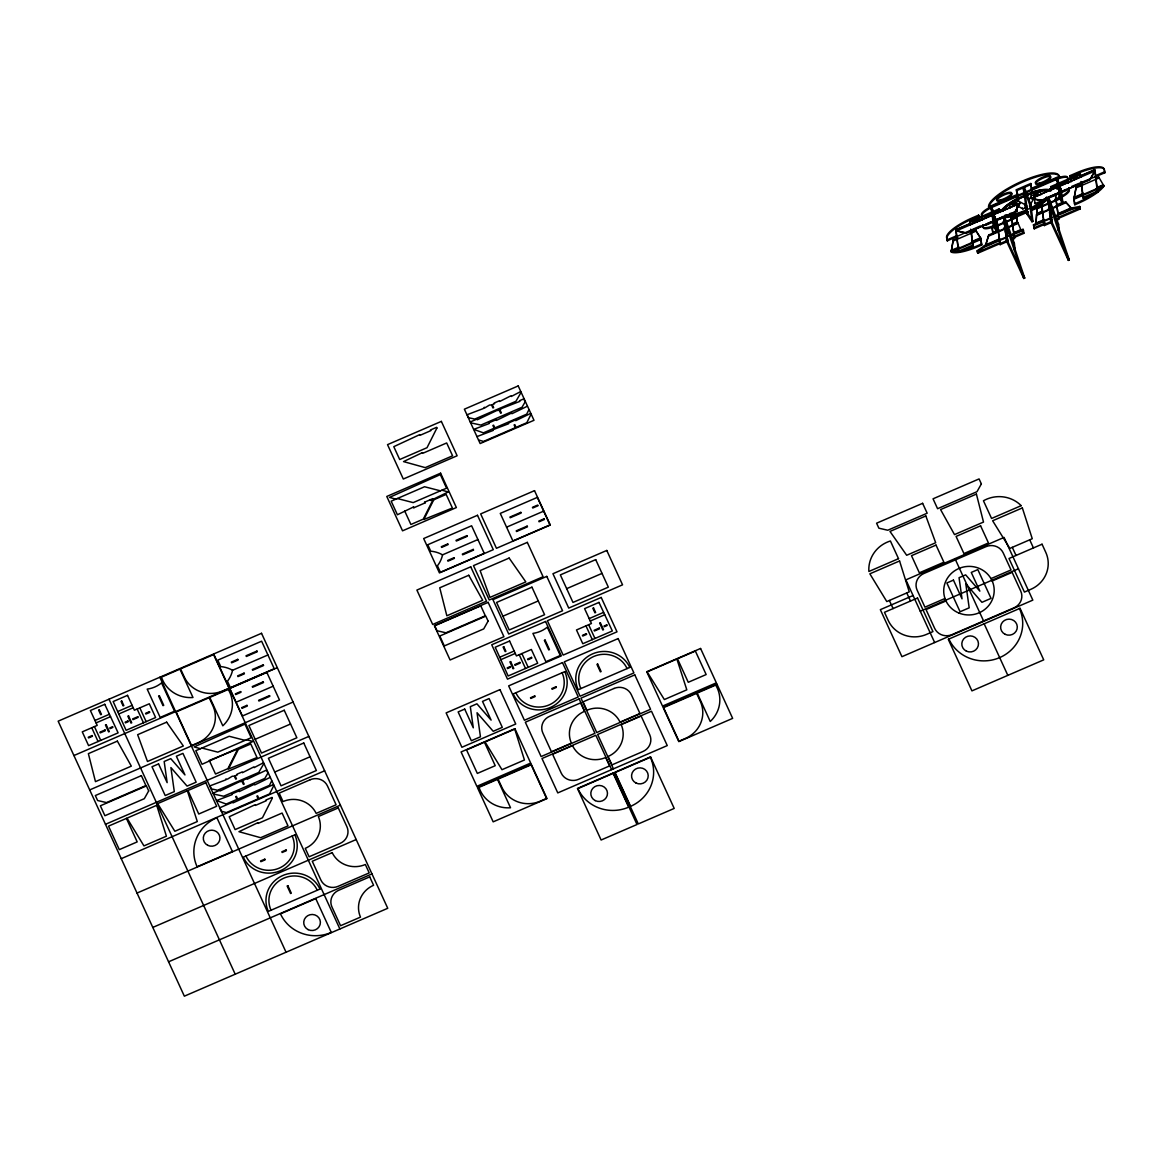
<?xml version="1.0" encoding="UTF-8"?>
<svg xmlns="http://www.w3.org/2000/svg" width="1163" height="1163" viewBox="0 0 1163 1163"><rect width="100%" height="100%" fill="white"/><g stroke="black" fill="none" stroke-linecap="round" stroke-linejoin="round"><path stroke-width="1.5" d="M1052.253 217.19L1035.957 224.226L1036.596 214.283L1043.037 211.506M1035.957 224.226L1036.596 214.283M970.872 232.28L975.684 230.201L980.976 238.691L951.261 251.528L953.224 239.898L958.036 237.819M951.261 251.528L953.224 239.898M1096.724 187.577L1103.338 184.713L1103.76 185.629L1074.031 198.48L1076.24 186.734L1082.651 183.972M1074.031 198.48L1076.24 186.734M1012.929 224.517L1017.756 222.424L1021.23 230.594L985.381 246.076L988.754 234.955L998.421 230.783M985.381 246.076L988.754 234.955M271.72 780.824L269.453 785.345L237.659 799.083L236.409 796.35L235.682 796.67L236.932 799.403L226.218 804.04L216.551 800.551L232.048 794.678L231.728 793.995L238.895 790.898L239.215 791.581L254.421 784.196L254.726 784.88L270.15 777.393M433.218 499.392L423.288 519.134L410.902 524.484L404.666 510.906M528.932 409.652L526.665 414.173L494.871 427.911L493.606 425.178L492.894 425.484L494.144 428.231L483.415 432.854L473.763 429.38L489.245 423.506L488.925 422.823L496.107 419.727L496.427 420.41L511.618 413.01L511.938 413.708L527.362 406.221M971.134 230.085L973.082 246.047L958.719 252.255L956.175 230.652L966.264 232.847L1014.979 211.797L1020.053 203.045L1015.023 212.073L966.293 233.138L956.204 230.928L955.753 229.722L969.986 223.587L970.48 224.764M1031.188 198.233L1041.278 200.429L1089.993 179.378L1095.066 170.627L1094.645 169.711L1080.412 175.86L1080.834 176.776L1031.218 198.524L1041.307 200.719L1090.022 179.669L1095.095 170.917L1094.674 170.002L1080.296 176.209L1080.863 177.067L1080.165 173.883L1050.64 186.632L1051.163 190.209M1029.037 199.702L1031.421 195.66L1040.507 191.735L1040.085 190.805M1029.444 206.04L1034.329 197.725L1035.055 203.612L1041.612 200.777L1041.205 199.862M1007.783 240.276L977.792 253.229L977.182 250.743L983.636 246.323L1000.049 239.244M977.792 253.229L977.603 251.659L984.058 247.254L1007.042 237.31M1024.53 196.329L1025.33 195.98M1016.389 189.7L1017.901 199.498L1016.389 189.7L1030.767 183.492L1032.279 193.291L1030.767 183.492M1016.811 190.616L1031.188 184.408M1023.396 189.584L1024.777 190.092L1023.396 189.584L1024.181 193.509M988.594 206.869A38.568 10.234 -24.7 0 1 1022.582 180.992A38.568 10.234 -24.7 0 1 1059.188 176.354L1059.609 177.285L989.015 207.784L988.594 206.869L1018.148 194.09M1031.276 188.421L1059.188 176.354M1018.817 194.657L992.94 205.836A13.127 3.474 -24.7 0 0 981.383 214.646L981.645 216.856M1031.755 189.075L1055.045 179A13.127 3.474 -24.7 0 1 1067.489 177.43L1067.765 179.64M1055.611 179.858L993.362 206.767A13.127 3.474 -24.7 0 0 981.805 215.562L982.386 220.345M992.417 216.565L991.734 213.498L992.693 213.076L993.376 216.158L992.417 216.565L991.181 208.933L992.562 209.427L995.702 220.112L993.202 214.646L999.933 211.739L993.231 214.937L995.746 220.403L996.909 229.94L995.95 230.347L993.275 225.985L992.679 221.159L993.638 220.752L994.06 221.668L986.209 225.055L985.788 224.139M1058.214 188.144L1057.53 185.062L1058.49 184.655L1059.173 187.723L1058.214 188.144L1056.978 180.498L1057.937 180.091L1061.499 191.691M979.682 221.319L978.621 215.126L972.166 217.917A29.075 7.705 -24.7 0 0 946.551 237.412L947.293 240.872L980.249 225.942M1070.571 179.567L1070.091 175.613L1076.531 172.822A29.075 7.705 -24.7 0 1 1104.109 169.333L1104.85 172.793L1071.719 186.414M993.536 218.092L994.481 217.67L991.603 209.849L992.562 209.427M1060.54 192.099L1057.4 181.413L1058.345 181.006M979.042 216.042L972.588 218.833A29.075 7.705 -24.7 0 0 946.973 238.328L947.293 240.872M1071.152 181.806L1070.512 176.529L1076.953 173.738A29.075 7.705 -24.7 0 1 1104.53 170.249L1104.85 172.793M958.719 252.255L955.681 230.056L970.058 223.848L969.738 221.595L999.264 208.831L999.918 212.044L999.511 210.823L1000.936 210.198L1001.401 211.404L1020.082 203.336M1009.935 208.119L1009.557 205.095L1018.657 201.17L1025.853 205.11L1025.432 204.194M970.436 224.779L970.16 222.511L999.686 209.747M1058.068 186.923L1051.337 189.831L1051.061 187.563L1080.587 174.799M476.99 436.59L493.054 430.484L492.734 429.787L508.565 423.768L508.246 423.085L515.427 419.988L515.732 420.672L530.59 413.432L531.011 414.348L526.795 422.721L516.067 427.359L514.816 424.626L514.104 424.931L515.354 427.679L483.561 441.417L478.575 440.021M976.804 220.941L972.937 222.598L976.76 220.65L977.225 221.857L976.76 220.65M984.552 217.277C984.363 219.938 986.384 214.123 989.684 215.068L990.149 216.274L989.684 215.068M997.229 212.102L994.481 213.294L997.2 211.826L997.65 213.033L997.2 211.826M1016.724 203.38L1012.522 205.502L1016.724 203.38L1017.145 204.295M1033.674 196.053C1033.718 198.757 1034.503 193.232 1037.905 194.236L1038.355 195.442L1037.905 194.236M1050.887 188.624L1049.491 189.525L1050.887 188.624L1051.308 189.54M1055.975 186.72L1053.227 187.912L1055.931 186.443L1056.397 187.65L1055.931 186.443M1065.831 182.155L1060.729 184.67L1065.831 182.155L1066.253 183.085M1077.49 177.125L1073.653 179.087L1077.49 177.125L1077.912 178.041M984.596 217.568L989.728 215.344M1033.703 196.343L1037.934 194.526M970.407 224.503L992.243 215.068L994.787 220.825L995.95 230.347M1020.053 203.045L1001.401 211.404M992.272 215.344L956.102 230.986L955.681 230.056M1031.218 198.524L1049.869 190.165M1059.028 186.502L1095.095 170.917M992.01 215.649L992.955 215.242M1057.792 187.214L1058.752 186.807M992.068 216.216L993.318 215.678M1058.243 187.636L1059.493 187.098M992.213 216.958L993.464 216.42M1058.286 188.406L1059.537 187.868M992.49 217.147L993.74 216.609M1057.007 189.264L1060.322 187.825M992.635 217.874L993.885 217.336M993.493 217.801L995.31 216.929M1058.708 189.322L1061.107 188.493M1060.249 188.958L1059.319 189.656L1060.278 189.235M992.402 218.891L993.784 219.385L992.141 208.511M1024.908 204.412L1025.751 206.258L1026.696 205.836L1025.33 205.328L1025.606 207.683M1058.621 191.372L1059.58 190.965L1059.159 190.049L1059.333 191.473M946.871 239.956L957.193 235.493M1096.171 175.453L1104.428 171.877M987.169 223.543L991.298 221.755M995.266 220.04L1002.695 216.827M1003.117 216.652L1003.974 217.379L995.688 220.955M1049.738 196.503L1051.018 195.951M1051.875 195.573L1059.435 192.317L1059.856 193.232L1048.881 197.972A28.203 7.487 -24.7 0 1 1041.655 203.758L1044.33 225.578L1052.428 222.089M1060.816 191.721L1066.326 189.336L1066.747 190.252L1061.238 192.636M1031.974 221.784L1029.953 205.342L1030.912 204.921L1024.429 187.33L1027.612 213.28L1032.933 221.377L1031.974 221.784L1026.653 213.687L1026.013 210.925L1026.973 210.518L1027.394 211.433L1026.435 211.84A28.203 7.487 -24.7 0 1 1002.302 217.059M1016.695 206.898L1017.232 211.303L1010.676 214.152L1010.254 213.222M1016.506 205.429L1022.844 208.889L1026.566 207.276L1026.289 204.921M1003.887 217.903L1004.847 217.481L1014.369 243.329L1015.11 249.376L1014.151 249.783L1013.409 243.736L1003.887 217.903L1006.824 241.788L1023.789 278.48L1024.748 278.059L1005.123 219.633L1004.163 220.054L1023.789 278.48M1048.11 198.786L1049.07 198.379L1058.577 224.212L1059.333 230.259L1058.374 230.681L1057.632 224.633L1048.11 198.786L1051.047 222.671L1068.361 260.41L1069.32 260.003L1049.331 200.53L1048.372 200.952L1068.361 260.41M1095.488 178.419L1098.686 177.038L1103.76 185.629M953.645 240.814L976.106 231.117L980.976 238.691M1076.662 187.665L1099.108 177.954L1098.686 177.038M1003.8 219.691L1005.181 220.2L1003.8 219.691L1004.309 223.761L1005.69 224.27M1048.023 200.588L1049.404 201.097L1048.023 200.588L1048.677 203.438L1049.637 203.031L1048.982 200.167M993.275 225.985L994.234 225.564L993.638 220.752M1003.058 221.682L1005.646 220.563M1010.821 218.339L1026.348 211.622M1031.523 209.384L1041.874 204.921M1054.812 199.324L1057.4 198.204A13.127 3.474 -24.7 0 0 1068.957 189.409L1068.753 187.737M1058.999 186.211L1061.543 191.982L1062.706 201.504L1061.746 201.926L1059.071 197.55L1060.031 197.143L1059.435 192.317M1005.006 221.217L1004.047 221.624L1004.469 222.54L1005.428 222.133L1004.759 219.284M1048.256 202.522L1049.215 202.1M1011.505 218.76L1016.404 216.652L1017.494 222.947L992.955 233.545L991.879 227.25L998.421 224.415M1037.541 214.283L1036.873 208.904L1061.412 198.306L1062.066 203.685L1037.541 214.283L1036.451 207.988L1042.993 205.153M1056.077 199.513L1060.99 197.39M993.696 226.901L994.656 226.494L996.909 229.94M995.717 225.956L1028.485 211.797M1030.651 210.866L1057.967 199.062M1059.493 198.466L1060.452 198.059L1062.706 201.504M992.955 233.545L992.301 228.166L1016.825 217.568M1004.352 224.125L1005.733 224.619L1004.352 224.125L1005.166 228.326L1006.126 227.904L1005.312 223.703M1048.561 205.008L1049.942 205.517L1048.561 205.008L1049.389 209.209L1050.349 208.802L1049.52 204.601M950.84 250.612L959.097 247.036M972.312 241.337L980.554 237.761M992.533 232.629L999.075 229.809M1003.989 227.686L1007.26 226.262M1012.159 224.154L1017.073 222.031L1016.404 216.652M1037.12 213.367L1042.019 211.244M1048.968 208.293L1049.927 207.886M1056.745 204.892L1061.645 202.769L1062.066 203.685M1073.623 197.565L1083.523 193.276M971.396 242.486L980.656 238.488L981.761 244.957A30.776 8.156 -24.7 0 1 951.45 252.211L951.029 251.295L958.428 248.097M1047.863 209.413L1051.09 208.017M1055.931 205.924L1065.599 201.751L1071.806 208.744L1055.51 215.78M1095.924 188.682L1103.338 185.484L1103.76 186.4A30.776 8.156 -24.7 0 1 1074.801 204.761L1073.696 198.277L1082.957 194.279M951.45 252.211L981.078 239.404M989.175 235.871L1018.177 223.34L1017.756 222.424M1037.018 215.199L1066.02 202.667L1071.806 208.744M1074.801 204.761L1074.118 199.193L1103.76 186.4M958.297 251.339L972.661 245.117L970.712 229.169M1095.066 170.627L1097.712 192.186L1083.335 198.408L1082.913 197.492L1097.291 191.27L1094.645 169.711M1006.242 231.292L1005.283 231.713L1006.111 235.915L1007.056 235.493L1006.242 231.292L1006.664 232.222L1005.704 232.629L1004.817 227.992L1005.239 228.907M1049.506 212.611L1050.872 213.105L1049.506 212.611L1050.32 216.812L1051.279 216.391L1050.451 212.189M1005.69 234.999L1006.649 234.577M1049.898 215.882L1050.858 215.475M984.959 245.16L999.628 238.822M1014.281 232.484L1020.809 229.678L1021.23 230.594M1035.535 223.311L1043.691 219.792M1058.345 213.454L1071.385 207.814M1013.177 233.559L1023.033 229.3L1023.455 230.23L1023.833 233.341L1010.676 239.026M1052.341 221.014L1034.256 228.835L1033.456 224.808L1043.298 220.548M1058.083 214.166L1072.853 207.784L1079.671 206.462L1080.093 207.377L1080.296 208.933L1056.498 219.226M1011.955 235.188L1023.455 230.23M1034.256 228.835L1033.878 225.724L1051.934 217.917M1055.219 216.492L1073.275 208.7L1080.093 207.377M1007.071 238.081L1006.111 238.502L1007.492 238.997L1007.071 238.081L1007.696 240.596L1006.736 241.003L1005.704 235.217L1006.126 236.133M1050.334 219.385L1051.715 219.894L1050.334 219.385L1050.945 221.9L1051.904 221.493L1051.294 218.978M977.371 252.313L1000.398 242.369M1013.555 236.685L1023.411 232.411L1023.033 229.3M1033.834 227.919L1045.348 222.947M1058.49 217.263L1079.875 208.017L1079.671 206.462M1006.315 240.087L1007.274 239.68M1050.523 220.985L1051.483 220.563M1000.122 244.681L996.706 219.414L1000.122 244.681L1008.205 241.192M1012.697 239.244L1014.499 238.473L1011.388 215.737L1014.499 238.473M1056.92 220.141L1058.708 219.371L1055.306 194.105L1058.708 219.371M1013.409 243.736L1014.369 243.329M1057.632 224.633L1058.577 224.212M537.771 505.033L532.465 507.33L532.785 508.013L538.076 505.716M442.551 554.838A28.203 27.098 -7 0 1 437.433 565.814L440.399 572.269L484.244 553.312L471.611 525.778L427.766 544.735L430.732 551.189A28.203 27.098 -7 0 1 442.551 554.838L477.935 539.545M506.574 527.173L543.659 511.153M94.959 720.493L109.409 714.256M117.667 711.567L132.117 705.33M96.078 722.906L110.543 716.655M118.757 713.995L133.222 707.744M232.556 670.266A28.203 27.098 -7 0 1 227.454 681.227L230.405 687.682L274.25 668.74L261.617 641.206L217.772 660.148L220.737 666.603A28.203 27.098 -7 0 1 232.556 670.266L267.941 654.973M73.923 755.543L277.303 667.664M236.074 702.219L273.16 686.199M89.696 789.924L293.076 702.045M502.91 616.216L538.265 600.937M566.657 588.667L602.027 573.388M255.191 739.29L290.546 724.011M105.484 824.305L308.864 736.412M499.712 657.255L514.162 651.018M589.176 618.6L603.626 612.363M500.802 659.683L515.267 653.432M590.281 621.013L604.745 614.762M274.73 772.043L310.085 756.764M121.257 858.672L324.637 770.793M137.03 893.053L340.41 805.174M913.071 595.529L880.347 609.659L901.936 656.688L1032.831 600.123L1004.062 537.422L905.89 579.857L934.659 642.543M152.804 927.42L356.183 839.541M944.981 598.494L924.934 607.159L917.142 590.193A13.127 12.604 -7 0 1 923.873 573.504L985.977 546.668A13.127 12.604 -7 0 1 1003.262 552.992L1011.04 569.957L990.992 578.607M920.267 611.2L1018.454 568.765M945.984 600.951L926.039 609.572L934.645 628.325A13.127 12.604 -7 0 0 951.93 634.635L1014.034 607.798A13.127 12.604 -7 0 0 1020.751 591.124L1012.144 572.356L992.199 580.977M168.577 961.801L371.956 873.922M1026.667 211.753L1026.013 210.925M440.414 490.83L424.568 486.745L391.175 501.18L397.412 514.758L413.606 506.923L413.926 507.62M397.339 498.52L413.185 502.605L446.563 488.184L440.341 474.591L389.489 497.386L395.842 499.16M245.044 740.366L229.184 736.281L195.806 750.702L202.042 764.28L252.88 741.485L246.527 739.726M201.955 748.042L217.815 752.141L251.193 737.705L244.957 724.127L194.119 746.922L200.472 748.696M441.911 490.19L448.249 491.964L430.644 500.497L430.325 499.814M1024.748 278.059L1007.783 241.366L1004.847 217.481M1097.291 191.27L1097.712 192.186M1073.623 178.797L1074.045 179.713M1070.091 175.613L1070.512 176.529M1079.875 208.017L1080.296 208.933M1073.696 198.277L1074.118 199.193M1072.853 207.784L1073.275 208.7M1060.7 184.379L1061.121 185.295M1056.978 180.498L1057.4 181.413M1058.49 184.655L1058.911 185.571L1057.53 185.062M1065.599 201.751L1066.02 202.667M1058.039 186.632L1060.583 192.389L1061.746 201.926M1060.031 197.143L1060.452 198.059M1053.198 187.621L1053.62 188.537M1050.64 186.632L1051.061 187.563M1049.448 189.235L1049.913 190.441M1051.948 195.544L1052.37 196.46M1048.459 197.056L1048.881 197.972M1069.32 260.003L1052.006 222.264L1049.07 198.379M1041.655 203.758L1041.234 202.842L1044.33 225.578M1031 194.744L1031.421 195.66M1034.634 202.696L1035.055 203.612M1036.451 207.988L1036.873 208.904M1025.141 193.087L1024.356 189.176M1026.566 207.276L1026.987 208.192L1026.028 208.613L1025.185 206.767M1033.456 224.808L1033.878 225.724M1022.422 207.973L1022.844 208.889M1018.236 200.254L1018.657 201.17M1016.811 210.387L1017.232 211.303M1012.493 205.211L1012.915 206.127M1023.411 232.411L1023.833 233.341M1009.135 204.179L1009.557 205.095M1017.073 222.031L1017.494 222.947M1003.902 220.49L1004.323 221.406M1000.151 217.932L1000.573 218.848M994.452 213.003L994.874 213.919M991.181 208.933L991.603 209.849M992.693 213.076L993.115 213.992L991.734 213.498M992.577 220.316L992.998 221.232M992.679 221.159L993.1 222.075L992.824 219.807M994.234 225.564L994.656 226.494A13.127 3.474 -24.7 0 1 983.273 227.541L982.982 225.2M991.879 227.25L992.301 228.166M972.908 222.322L973.329 223.238M983.636 246.323L984.058 247.254M975.684 230.201L976.106 231.117M980.656 238.488L981.761 244.957M969.738 221.595L970.16 222.511M977.182 250.743L977.603 251.659M972.661 245.117L973.082 246.047M1029.72 539.821L1033.442 547.933M1012.304 547.337L1016.026 555.463M954.968 558.633L983.753 621.333M984.16 623.804L1007.827 675.369M906.762 592.941L910.498 601.067M889.346 600.471L893.082 608.583M588.638 624.705L594.962 638.472M585.963 625.868L592.287 639.635M613.424 768.859L597.651 734.478L651.484 711.218L667.257 745.585L557.775 792.904L541.987 758.523L595.834 735.263L611.607 769.644M521.882 653.562L528.191 667.329M519.207 654.711L525.516 668.478M433.116 499.32L432.81 498.636L424.51 502.212L424.829 502.91M425.033 502.111L425.338 502.794L413.708 507.824L413.388 507.141M213.672 653.969L339.887 928.975M159.84 677.229L286.054 952.235M139.822 707.874L146.145 721.642M137.147 709.023L143.471 722.79M109.002 699.196L235.202 974.201M94.436 726.599L100.745 740.366M91.761 727.762L98.07 741.529M1029.953 205.342L1023.469 187.737L1026.653 213.687L1027.612 213.28L1026.973 210.518M1080.165 173.883L1080.442 176.151M1081.372 182.446L1083.335 198.408M1080.95 181.53L1082.913 197.492M1068.492 183.129L1067.91 178.346A13.127 3.474 -24.7 0 0 1055.466 179.931M1069.059 187.665L1069.379 190.325A13.127 3.474 -24.7 0 1 1057.821 199.12M1059.638 191.43L1057.937 180.091M1059.755 192.389L1059.856 193.232M1058.795 192.811L1059.071 197.55M1040.507 191.735L1040.885 194.744M1030.912 204.921L1032.933 221.377M1000.936 210.198L999.511 210.823M994.365 217.35L994.758 220.534M993.958 220.825L994.06 221.668M993.362 218.47L993.536 219.909M981.79 217.961L981.877 218.688M982.648 224.953L982.851 226.625A13.127 3.474 -24.7 0 0 995.295 225.041M978.621 215.126L978.941 217.772M999.264 208.831L999.569 211.87M1048.953 196.591A28.203 7.487 -24.7 0 1 1031.218 208.54M1026.536 210.707A28.203 7.487 -24.7 0 1 1003.102 216.405M1000.035 212.495A28.203 7.487 -24.7 0 1 1024.632 195.18A28.203 7.487 -24.7 0 1 1050.8 190.558M1050.393 196.285A28.203 7.487 -24.7 0 1 1032.032 209.267M1001.532 211.55A28.203 7.487 -24.7 0 1 1026.348 195.544A28.203 7.487 -24.7 0 1 1050.698 191.081M1046.758 196.983A25.266 6.702 -24.7 0 1 1026.449 209.892A25.266 6.702 -24.7 0 1 1005.166 214.951M1002.753 211.39A25.266 6.702 -24.7 0 1 1023.644 196.46A25.266 6.702 -24.7 0 1 1047.5 191.372M989.015 207.784A38.568 10.234 -24.7 0 1 1023.004 181.908A38.568 10.234 -24.7 0 1 1059.609 177.285M981.339 244.041A30.776 8.156 -24.7 0 1 951.029 251.295M1103.338 185.484A30.776 8.156 -24.7 0 1 1074.379 203.845M1003.436 208.642A25.266 6.702 -24.7 0 1 1018.032 198.059M1030.665 192.607A25.266 6.702 -24.7 0 1 1046.249 190.151M1019.457 608.554A38.568 37.056 -7 0 1 999.671 657.604A38.568 37.056 -7 0 1 948.877 639.054M271.037 910.222A25.266 24.278 -7 0 1 283.99 878.094A25.266 24.278 -7 0 1 317.266 890.247M292.16 836.023A25.266 24.278 -7 0 1 279.207 868.15A25.266 24.278 -7 0 1 245.931 856.012M562.092 672.796A25.266 24.278 -7 0 1 549.14 704.923A25.266 24.278 -7 0 1 515.863 692.77M580.86 688.569A25.266 24.278 -7 0 1 593.813 656.441A25.266 24.278 -7 0 1 627.09 668.594M237.848 748.928L227.919 768.656L215.518 774.02L209.296 760.442L237.848 748.928M238.386 749.306L228.457 769.048L257.008 757.535L250.772 743.957L238.386 749.306M436.925 428.028L427.025 447.697L399.694 459.516L393.792 446.665L419.712 434.628L420.032 435.325L430.79 430.673L430.484 429.976L436.605 427.33L436.925 428.028M273.799 785.519L269.583 793.907L258.869 798.53L257.604 795.797L256.892 796.117L258.142 798.85L226.349 812.588L221.363 811.193L219.792 807.762L232.731 802.179L233.051 802.863L273.378 784.603L273.799 785.519M272.346 798.109L262.445 817.778L235.115 829.597L229.213 816.746L255.133 804.723L255.453 805.407L266.211 800.755L265.905 800.071L272.026 797.425L272.346 798.109M433.755 499.785L423.826 519.512L452.392 507.998L446.156 494.42L433.755 499.785M148.69 790.898L144.314 798.69L104.917 815.714L100.367 805.799L146.407 785.912L148.69 790.898M488.097 621.115L483.721 628.907L444.324 645.93L439.774 636.03L485.814 616.128L488.097 621.115M981.368 483.91L976.993 491.687L937.582 508.711L933.046 498.811L979.072 478.923L981.368 483.91M263.783 763.728L258.709 772.479L217.583 790.244L211.361 788.892L209.98 785.868L226.073 779.748L225.767 779.05L227.512 779.123L232.251 776.244L234.359 776.157L235.726 779.123L236.438 778.817L235.071 775.852L237.325 774.878L237.005 774.195L242.151 771.97L242.456 772.668L253.796 766.94L254.116 767.624L263.361 762.812L263.783 763.728M267.926 773.061L264.801 778.454L223.674 796.233L213.585 794.038L213.163 793.108L219.807 790.244L220.112 790.942L239.505 781.725L242.078 781.449L243.43 784.414L244.157 784.095L242.791 781.129L244.274 779.675L247.021 778.483L247.326 779.181L266.545 770.051L267.926 773.061M520.98 392.556L515.921 401.293L474.795 419.073L468.573 417.721L467.192 414.697L483.285 408.562L484.404 407.268L484.709 407.951L489.449 405.073L491.571 404.986L492.923 407.951L493.65 407.646L492.283 404.68L494.537 403.706L494.217 403.023L499.349 400.799L499.668 401.482L511.008 395.769L511.313 396.452L520.573 391.626L520.98 392.556M525.138 401.889L522.013 407.283L480.886 425.062L470.797 422.852L470.375 421.936L477.004 419.073L477.324 419.756L496.717 410.554L499.276 410.277L500.642 413.243L501.369 412.923L500.003 409.958L501.486 408.504L519.832 401.395L519.527 400.697L523.743 398.88L525.138 401.889M518.218 385.927L464.371 409.187L480.145 443.554L533.991 420.294L518.218 385.927M441.359 421.384L387.526 444.644L403.299 479.025L457.132 455.765L441.359 421.384M422.402 452.64L403.546 461.595L425.236 467.628L452.581 455.809L446.679 442.958L422.707 453.323L422.402 452.64M440.603 473.181L386.77 496.456L402.543 530.822L456.376 507.562L440.603 473.181M477.499 515.282L423.666 538.542L439.44 572.923L493.286 549.663L477.499 515.282M534.515 490.655L480.668 513.915L496.456 548.296L550.288 525.022L534.515 490.655M537.335 497.386L500.264 513.406L512.898 540.94L549.983 524.92L537.335 497.386M447.74 543.935L441.315 546.712L441.635 547.395L448.06 544.618L447.74 543.935M466.945 535.634L456.027 540.344L456.347 541.042L467.25 536.332L466.945 535.634M520.82 512.36L509.917 517.07L510.223 517.753L521.14 513.043L520.82 512.36M261.53 633.297L58.15 721.176L184.35 996.182L387.744 908.288L261.53 633.297M179.96 669.132L161.483 677.113A30.776 29.569 -7 0 0 192.985 697.509L179.96 669.132M213.599 654.595L180.556 668.87L184.277 676.997A29.075 27.927 -7 0 0 222.569 690.967L229.024 688.191L213.599 654.595M104.757 704.298L90.38 710.506L97.212 725.392L82.268 731.861L88.592 745.628L118.117 732.864L104.757 704.298M127.537 695.343L113.16 701.551L126.098 730.306L155.624 717.542L149.315 703.775L134.37 710.23L127.537 695.343M99.349 709.852L98.622 710.157L100.716 714.707L101.443 714.402L99.349 709.852M121.752 701.056L121.025 701.362L123.118 705.912L123.845 705.607L121.752 701.056M454.064 557.702L447.639 560.479L447.959 561.162L454.37 558.385L454.064 557.702M473.254 549.401L462.351 554.111L462.67 554.809L473.574 550.099L473.254 549.401M527.144 526.127L516.227 530.837L516.546 531.52L527.464 526.81L527.144 526.127M544.08 518.8L538.789 521.097L539.094 521.78L544.4 519.483L544.08 518.8M237.746 659.348L231.321 662.125L231.641 662.823L238.066 660.046L237.746 659.348M256.95 651.062L246.033 655.772L246.352 656.455L257.27 651.745L256.95 651.062M159.36 695.779L158.633 696.099L163.009 705.636L163.736 705.33L159.36 695.779M470.739 566.817L416.892 590.077L432.68 624.458L486.512 601.184L470.739 566.817M527.319 542.365L473.486 565.625L489.26 600.006L543.092 576.732L527.319 542.365M106.167 724.709L105.455 725.014L108.595 731.89L109.322 731.585L106.167 724.709M128.57 715.914L127.857 716.219L130.997 723.095L131.724 722.79L128.57 715.914M92.11 735.568L88.257 737.24L88.562 737.924L92.429 736.266L92.11 735.568M105.033 729.986L99.902 732.21L100.222 732.894L105.353 730.669L105.033 729.986M112.535 726.744L109.802 727.936L110.107 728.62L112.855 727.427L112.535 726.744M127.886 721.002L125.153 722.179L125.459 722.877L128.206 721.685L127.886 721.002M137.786 716.728L132.655 718.938L132.975 719.635L138.106 717.411L137.786 716.728M149.431 711.683L145.579 713.355L145.898 714.038L149.751 712.381L149.431 711.683M468.747 575.263L439.745 587.795L446.839 615.779L482.689 600.282L468.747 575.263M509.132 558.066L480.13 570.597L489.972 597.389L525.821 581.907L509.132 558.066M244.07 673.115L237.645 675.892L237.964 676.59L244.39 673.813L244.07 673.115M263.274 664.829L252.356 669.539L252.676 670.222L263.579 665.512L263.274 664.829M174.552 711.204L160.174 717.426L147.192 689.121A28.203 27.098 -7 0 0 161.57 682.914L174.552 711.204M266.85 672.432L229.765 688.452L242.398 716.001L279.483 699.966L266.85 672.432M209.195 697.698L176.151 711.974L191.561 745.57L198.015 742.779A29.075 27.927 -7 0 0 212.916 705.81L209.195 697.698M228.268 689.455L209.791 697.437L222.816 725.814A30.776 29.569 -7 0 0 228.268 689.455M117.376 741.122L88.373 753.653L95.468 781.638L131.317 766.141L117.376 741.122M166.643 722.165L137.641 734.696L147.483 761.489L183.332 745.992L166.643 722.165M240.639 691.592L235.333 693.889L235.653 694.573L240.959 692.276L240.639 691.592M263.187 681.852L252.284 686.563L252.604 687.246L263.507 682.536L263.187 681.852M246.963 705.36L241.657 707.656L241.977 708.34L247.268 706.057L246.963 705.36M269.511 695.619L258.593 700.33L258.913 701.013L269.831 696.303L269.511 695.619M546.784 576.383L492.938 599.643L508.711 634.024L562.558 610.749L546.784 576.383M606.781 550.448L552.948 573.722L568.722 608.089L622.554 584.829L606.781 550.448M488.155 602.347L434.322 625.607L450.096 659.988L503.928 636.713L488.155 602.347M480.784 605.865L434.744 625.767L437.041 630.753L445.938 632.803L485.334 615.779L480.784 605.865M531.942 587.17L496.586 602.449L509.22 629.983L544.575 614.704L531.942 587.17M595.703 559.621L560.348 574.9L572.981 602.434L608.336 587.155L595.703 559.621M158.561 763.917L151.99 766.751L165.204 795.55L174.305 791.625L170.903 767.565L187.069 786.101L196.154 782.176L182.94 753.377L176.369 756.226L184.961 774.936L170.757 758.639L164.172 761.489L167.152 782.641L158.561 763.917M284.237 710.244L248.882 725.523L261.515 753.057L296.87 737.778L284.237 710.244M141.377 775.648L95.337 795.55L97.634 800.537L106.516 802.586L145.927 785.563L141.377 775.648M545.563 621.507L491.731 644.767L507.504 679.148L561.336 655.874L545.563 621.507M601.213 597.448L547.38 620.722L563.154 655.089L617.001 631.829L601.213 597.448M509.583 641.031L495.205 647.239L508.144 675.994L537.684 663.23L531.36 649.463L516.416 655.917L509.583 641.031M598.974 602.405L584.596 608.627L591.429 623.513L576.485 629.968L582.794 643.735L612.334 630.971L598.974 602.405M503.797 646.744L503.085 647.05L505.164 651.6L505.89 651.295L503.797 646.744M593.552 607.958L592.839 608.264L594.933 612.814L595.645 612.508L593.552 607.958M187.374 790.767L157.659 803.618L174.857 831.269L197.303 821.558L187.374 790.767M205.866 782.786L187.984 790.52L198.757 814.013L216.652 806.279L205.866 782.786M126.418 818.403L108.522 826.123L119.309 849.63L137.19 841.896L126.418 818.403M156.729 805.305L127.014 818.141L143.95 845.894L166.411 836.197L156.729 805.305M303.761 742.997L268.406 758.276L281.039 785.81L316.394 770.531L303.761 742.997M545.084 640.057L544.357 640.362L548.732 649.913L549.459 649.594L545.084 640.057M510.615 661.602L509.903 661.907L513.057 668.783L513.77 668.478L510.615 661.602M600.37 622.816L599.657 623.121L602.812 629.997L603.524 629.692L600.37 622.816M509.946 666.69L507.199 667.867L507.519 668.565L510.252 667.373L509.946 666.69M519.832 662.416L514.7 664.625L515.02 665.323L520.152 663.099L519.832 662.416M531.491 657.371L527.624 659.043L527.944 659.726L531.796 658.069L531.491 657.371M586.326 633.675L582.459 635.347L582.779 636.045L586.632 634.373L586.326 633.675M599.25 628.093L594.104 630.317L594.424 631L599.556 628.79L599.25 628.093M606.752 624.851L604.004 626.043L604.324 626.726L607.071 625.549L606.752 624.851M560.275 655.481L545.898 661.689L532.916 633.399A28.203 27.098 -7 0 0 547.293 627.177L560.275 655.481M922.622 503.317L876.582 523.205L878.879 528.191L887.776 530.241L927.173 513.217L922.622 503.317M499.959 689.63L446.127 712.904L461.9 747.271L515.732 724.011L499.959 689.63M562.485 662.619L508.653 685.879L524.426 720.26L578.258 696.986L562.485 662.619M618.149 638.574L564.302 661.834L580.09 696.201L633.922 672.941L618.149 638.574M464.706 709.096L458.135 711.93L471.349 740.729L480.45 736.804L477.048 712.745L493.214 731.294L502.3 727.355L489.085 698.556L482.514 701.405L491.12 720.115L476.917 703.819L470.317 706.668L473.297 727.82L464.706 709.096M310.216 779.719L279.164 793.137L283.031 801.554A25.266 24.278 -7 0 1 316.162 813.402L336.107 804.781L327.501 786.028A13.127 12.604 -7 0 0 310.216 779.719M564.782 671.633L513.174 693.933A28.203 27.098 -7 0 0 550.317 707.511A28.203 27.098 -7 0 0 564.782 671.633M925.835 515.95L889.986 531.433L906.675 555.274L935.677 542.743L925.835 515.95M976.411 494.086L940.576 509.583L954.503 534.602L983.505 522.071L976.411 494.086M597.666 664.044L596.953 664.349L600.384 671.851L601.111 671.545L597.666 664.044M534.733 695.925L530.502 697.756L530.808 698.454L535.038 696.622L534.733 695.925M556.016 686.737L551.785 688.569L552.091 689.252L556.321 687.42L556.016 686.737M257.823 822.721L238.967 831.69L260.657 837.709L288.002 825.904L282.1 813.053L258.128 823.404L257.823 822.721M629.779 667.431L578.156 689.732A28.203 27.098 -7 0 1 592.621 653.853A28.203 27.098 -7 0 1 629.779 667.431M898.519 558.676L868.892 571.484A30.776 29.569 -7 0 1 890.407 540.984L898.519 558.676M1021.201 505.658L991.574 518.465L983.447 500.773A30.776 29.569 -7 0 1 1021.201 505.658M579.159 698.934L525.327 722.208L541.1 756.575L594.933 733.315L579.159 698.934M634.809 674.889L580.977 698.149L596.75 732.53L650.582 709.27L634.809 674.889M899.566 560.973L869.851 573.81L886.802 601.576L909.248 591.865L899.566 560.973M936.026 545.084L911.501 555.681L919.351 572.821L943.891 562.223L936.026 545.084M980.598 525.821L956.073 536.419L963.938 553.559L988.463 542.961L980.598 525.821M1022.35 507.926L992.635 520.762L1009.818 548.413L1032.264 538.716L1022.35 507.926M514.918 728.692L461.086 751.952L476.859 786.333L530.691 763.059L514.918 728.692M700.577 648.474L646.744 671.734L662.517 706.101L716.35 682.841L700.577 648.474M484.448 742.198L466.552 749.931L477.339 773.424L495.22 765.705L484.448 742.198M514.758 729.099L485.044 741.95L501.98 769.702L524.44 760.006L514.758 729.099M676.881 659.043L647.166 671.894L664.349 699.545L686.81 689.833L676.881 659.043M695.372 651.062L677.477 658.796L688.263 682.288L706.159 674.555L695.372 651.062M232.396 851.505L197.114 866.755A38.568 37.056 -7 0 1 216.885 817.691L232.396 851.505M580.613 702.903L549.561 716.321A13.127 12.604 -7 0 0 542.845 733.01L551.451 751.763L571.396 743.142A25.266 24.278 -7 0 1 584.48 711.32L580.613 702.903M614.093 688.438L583.041 701.856L586.893 710.273A25.266 24.278 -7 0 1 620.039 722.121L639.984 713.515L631.364 694.762A13.127 12.604 -7 0 0 614.093 688.438M338.288 807.922L318.342 816.542A25.266 24.278 -7 0 1 305.258 848.365L309.111 856.782L340.163 843.364A13.127 12.604 -7 0 0 346.894 826.675L338.288 807.922M294.85 834.86L243.241 857.175A28.203 27.098 -7 0 0 280.385 870.738A28.203 27.098 -7 0 0 294.85 834.86M264.801 859.166L260.57 860.983L260.875 861.681L265.106 859.85L264.801 859.166M286.083 849.964L281.853 851.796L282.158 852.479L286.389 850.647L286.083 849.964M953.442 580.119L946.871 582.968L960.086 611.753L969.186 607.827L965.784 583.768L981.95 602.318L991.036 598.378L977.821 569.594L971.265 572.429L979.857 591.153L965.653 574.856L959.053 577.706L962.034 598.843L953.442 580.119M572.545 745.672L552.599 754.278L561.206 773.046A13.127 12.604 -7 0 0 578.491 779.355L609.543 765.937L605.69 757.52A25.266 24.278 -7 0 1 572.545 745.672M641.133 716.03L621.187 724.651A25.266 24.278 -7 0 1 608.104 756.473L611.956 764.891L643.008 751.472A13.127 12.604 -7 0 0 649.739 734.783L641.133 716.03M531.229 764.207L477.382 787.467L493.17 821.848L547.003 798.588L531.229 764.207M716.873 683.989L663.041 707.249L678.814 741.631L732.646 718.371L716.873 683.989M497.502 779.37L479.025 787.366A30.776 29.569 -7 0 0 510.528 807.762L497.502 779.37M531.157 764.832L498.098 779.123L501.834 787.235A29.075 27.927 -7 0 0 540.126 801.22L546.566 798.429L531.157 764.832M696.622 693.337L663.564 707.627L678.988 741.209L685.429 738.418A29.075 27.927 -7 0 0 700.344 701.449L696.622 693.337M715.696 685.094L697.219 693.075L710.244 721.467A30.776 29.569 -7 0 0 715.696 685.094M917.534 598.015L884.476 612.305L888.198 620.417A29.075 27.927 -7 0 0 926.489 634.402L932.944 631.611L917.534 598.015M1042.048 544.211L1008.99 558.502L1024.414 592.083L1030.854 589.307A29.075 27.927 -7 0 0 1045.77 552.338L1042.048 544.211M332.211 852.639L312.266 861.26L320.872 880.013A13.127 12.604 -7 0 0 338.157 886.322L369.209 872.904L365.342 864.502A25.266 24.278 -7 0 1 332.211 852.639M287.857 885.697L287.13 886.002L290.576 893.504L291.302 893.199L287.857 885.697M319.97 889.084L268.348 911.385A28.203 27.098 -7 0 1 282.813 875.506A28.203 27.098 -7 0 1 319.97 889.084M315.769 898.621L280.472 913.871A38.568 37.056 -7 0 0 331.281 932.421L315.769 898.621M369.732 876.873L338.68 890.291A13.127 12.604 -7 0 0 331.949 906.966L340.555 925.719L360.501 917.113A25.266 24.278 -7 0 1 373.585 885.276L369.732 876.873M613.337 772.944L577.444 788.456L601.111 840.02L637.004 824.509L613.337 772.944M650.539 756.866L614.646 772.377L638.313 823.942L674.206 808.43L650.539 756.866M613.163 773.351L577.88 788.616A38.568 37.056 -7 0 0 628.674 807.166L613.163 773.351M650.379 757.287L615.082 772.537L630.593 806.337A38.568 37.056 -7 0 0 650.379 757.287M1020.053 608.293L948.267 639.316L971.934 690.88L1043.72 659.857L1020.053 608.293M1001.358 200.734A8.345 2.21 -24.7 0 0 1012.043 193.785A8.345 2.21 -24.7 0 0 999.933 197.187A8.345 2.21 -24.7 0 0 1001.358 200.734M1040.187 183.958A8.345 2.21 -24.7 0 0 1050.872 177.009A8.345 2.21 -24.7 0 0 1038.763 180.41A8.345 2.21 -24.7 0 0 1040.187 183.958M1000.456 199.949A8.345 2.21 -24.7 0 0 1011.665 193.014A8.345 2.21 -24.7 0 0 999.962 195.98A8.345 2.21 -24.7 0 0 1000.456 199.949M1039.271 183.173A8.345 2.21 -24.7 0 0 1050.48 176.238A8.345 2.21 -24.7 0 0 1038.792 179.204A8.345 2.21 -24.7 0 0 1039.271 183.173M958.835 613.017A25.266 24.278 -7 0 0 994.045 587.751A25.266 24.278 -7 0 0 953.98 571.251A25.266 24.278 -7 0 0 958.835 613.017M1005.21 634.358A8.345 8.025 -7 0 0 1017.291 626.624A8.345 8.025 -7 0 0 1004.381 620.49A8.345 8.025 -7 0 0 1005.21 634.358M966.38 651.135A8.345 8.025 -7 0 0 978.461 643.386A8.345 8.025 -7 0 0 965.566 637.266A8.345 8.025 -7 0 0 966.38 651.135M207.726 845.327A8.345 8.025 -7 0 0 219.952 837.825A8.345 8.025 -7 0 0 207.188 831.443A8.345 8.025 -7 0 0 207.726 845.327M308.151 929.63A8.345 8.025 -7 0 0 320.392 922.128A8.345 8.025 -7 0 0 307.613 915.746A8.345 8.025 -7 0 0 308.151 929.63M595.238 800.609A8.345 8.025 -7 0 0 607.479 793.108A8.345 8.025 -7 0 0 594.7 786.726A8.345 8.025 -7 0 0 595.238 800.609M635.972 783.004A8.345 8.025 -7 0 0 648.213 775.503A8.345 8.025 -7 0 0 635.449 769.121A8.345 8.025 -7 0 0 635.972 783.004"/></g></svg>
